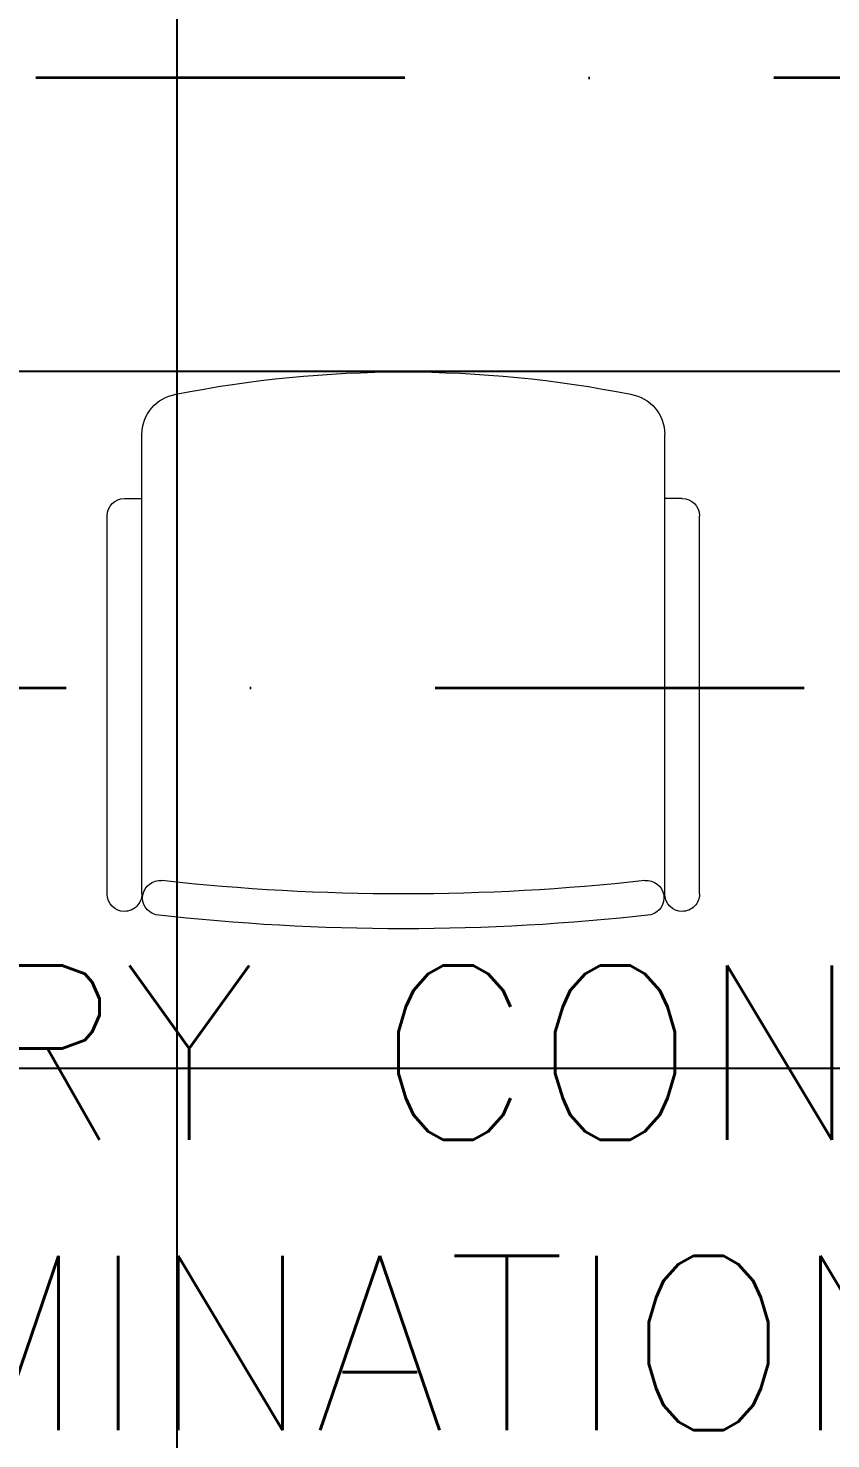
# Model space of a CAD drawing. Header units: inches. Extents: x -12418 to 183584, y -29325 to 19878.
# Drawn here: x 46672 to 47362, y -11119 to -9905 of the extents above; entities that cross this region are included whole.
import ezdxf

# ---------------------------------------------------------------- set-up
doc = ezdxf.new("R2010")
doc.units = ezdxf.units.IN
doc.header["$LTSCALE"] = 25
doc.header["$MEASUREMENT"] = 0
doc.linetypes.add('DASHDOT', pattern=[25.4, 12.7, -6.35, 0, -6.35])
for name, color, linetype, lineweight in [('00-Ground Floor$0$72_EGR_BASE_TEXT', 252, 'Continuous', 5), ('00-Ground Floor$0$LOADING', 253, 'Continuous', 5), ('E-LITE-CLNG-CNDT', 6, 'DASHDOT', 35)]:
    doc.layers.add(name, color=color, linetype=linetype, lineweight=lineweight)
doc.layers.add('00-Ground Floor$0$False Ceiling', color=251, linetype='Continuous')
doc.styles.add('00-Ground Floor$0$SIMPLEX', font='SIMPLEX.shx', dxfattribs={"height": 150})

# ---------------------------------------------------------------- blocks, each defined once
blk = doc.blocks.new('00-Ground Floor$0$GF21016-P')
at = {"layer": '00-Ground Floor$0$LOADING', "extrusion": (-1.24384e-09, -1.20261e-09, -1)}
for p, q in [((0.0128, 0.0179), (0.0128, 0.4136)), ((0.4628, 0.0179), (0.4628, 0.4136)), ((-0.0022, 0.3585), (0.0128, 0.3585)), ((0.4778, 0.3585), (0.4628, 0.3585)), ((-0.0172, 0.0179), (-0.0172, 0.3435)), ((0.4928, 0.0179), (0.4928, 0.3435)), ((0.4778, 0.0029), (0.4778, 0.0029))]:
    blk.add_line(p, q, dxfattribs=at)
for centre, radius, start, end in [((-0.2378, -0.5362), 1.0036, 78.7568, 101.2432), ((-0.0478, 0.4136), 0.035, 0, 80.6557), ((-0.4278, 0.4136), 0.035, 99.3443, 180), ((0.0022, 0.3435), 0.015, 0, 90), ((-0.4778, 0.3435), 0.015, 90, 180), ((-0.0284, 0.0145), 0.015, 284.3864, 95.5209), ((-0.2378, 1.8928), 1.8749, 263.6341, 276.3659), ((-0.4471, 0.0145), 0.015, 84.4791, 255.6136), ((0.0022, 0.0179), 0.015, 270, 0), ((0.0022, 0.0179), 0.015, 180, 270), ((-0.4778, 0.0179), 0.015, 270, 0), ((-0.4778, 0.0179), 0.015, 180, 270), ((-0.2378, 1.8734), 1.8855, 263.5119, 276.4881)]:
    blk.add_arc(centre, radius, start, end, dxfattribs=at)
blk = doc.blocks.new('00-Ground Floor$0$A$Ce9e1c4c3')
at = {"layer": '00-Ground Floor$0$False Ceiling', "color": 254, "linetype": 'Continuous'}
for p, q in [((-53200, -12867.4), (-53200, -8847.4)), ((-55042.5, -10200), (-51182.1, -10200)), ((-55042.5, -10800), (-51182.1, -10800))]:
    blk.add_line(p, q, dxfattribs=at)
blk = doc.blocks.new('00-Ground Floor')
at = {"layer": '00-Ground Floor$0$False Ceiling', "color": 254}
blk.add_blockref('00-Ground Floor$0$A$Ce9e1c4c3', (100000, 0), dxfattribs=at)
at = {"layer": '00-Ground Floor$0$LOADING', "color": 1, "extrusion": (2.67576e-11, 2.24019e-05, 1), "xscale": 1000.000000000002, "yscale": 1000.000000000002, "zscale": -1000.000000000002, "rotation": 359.9999748876469}
blk.add_blockref('00-Ground Floor$0$GF21016-P', (46756.8, -10668, -0.2), dxfattribs=at)
at = {"layer": '00-Ground Floor$0$72_EGR_BASE_TEXT', "insert": (47173.6, -10711.7), "char_height": 150, "width": 3493.221, "attachment_point": 2, "style": '00-Ground Floor$0$SIMPLEX'}
blk.add_mtext('PULMONARY CONSULTATION / EXAMINATION ROOM', dxfattribs=at)

msp = doc.modelspace()

# ---------------------------------------------------------------- linework, layer by layer
at = {"layer": 'E-LITE-CLNG-CNDT', "elevation": 0}
msp.add_lwpolyline([(46645.4, -7447.4), (47630.9, -7447.4, -0.414214), (47705.9, -7522.4), (47705.9, -9872.5, -0.414214), (47630.9, -9947.5), (46200, -9947.5)], format="xyb", dxfattribs=at)
at = {"layer": 'E-LITE-CLNG-CNDT', "color": 1}
msp.add_lwpolyline([(41700, -10200), (41881.1, -10442.4, 0.236512), (41941.2, -10472.5), (48232.7, -10472.5, 0.414214), (48307.7, -10397.5), (48307.7, -10200)], format="xyb", dxfattribs=at)

# ---------------------------------------------------------------- block references
msp.add_blockref('00-Ground Floor', (0, 0), dxfattribs=at)

doc.saveas('drawing.dxf')
